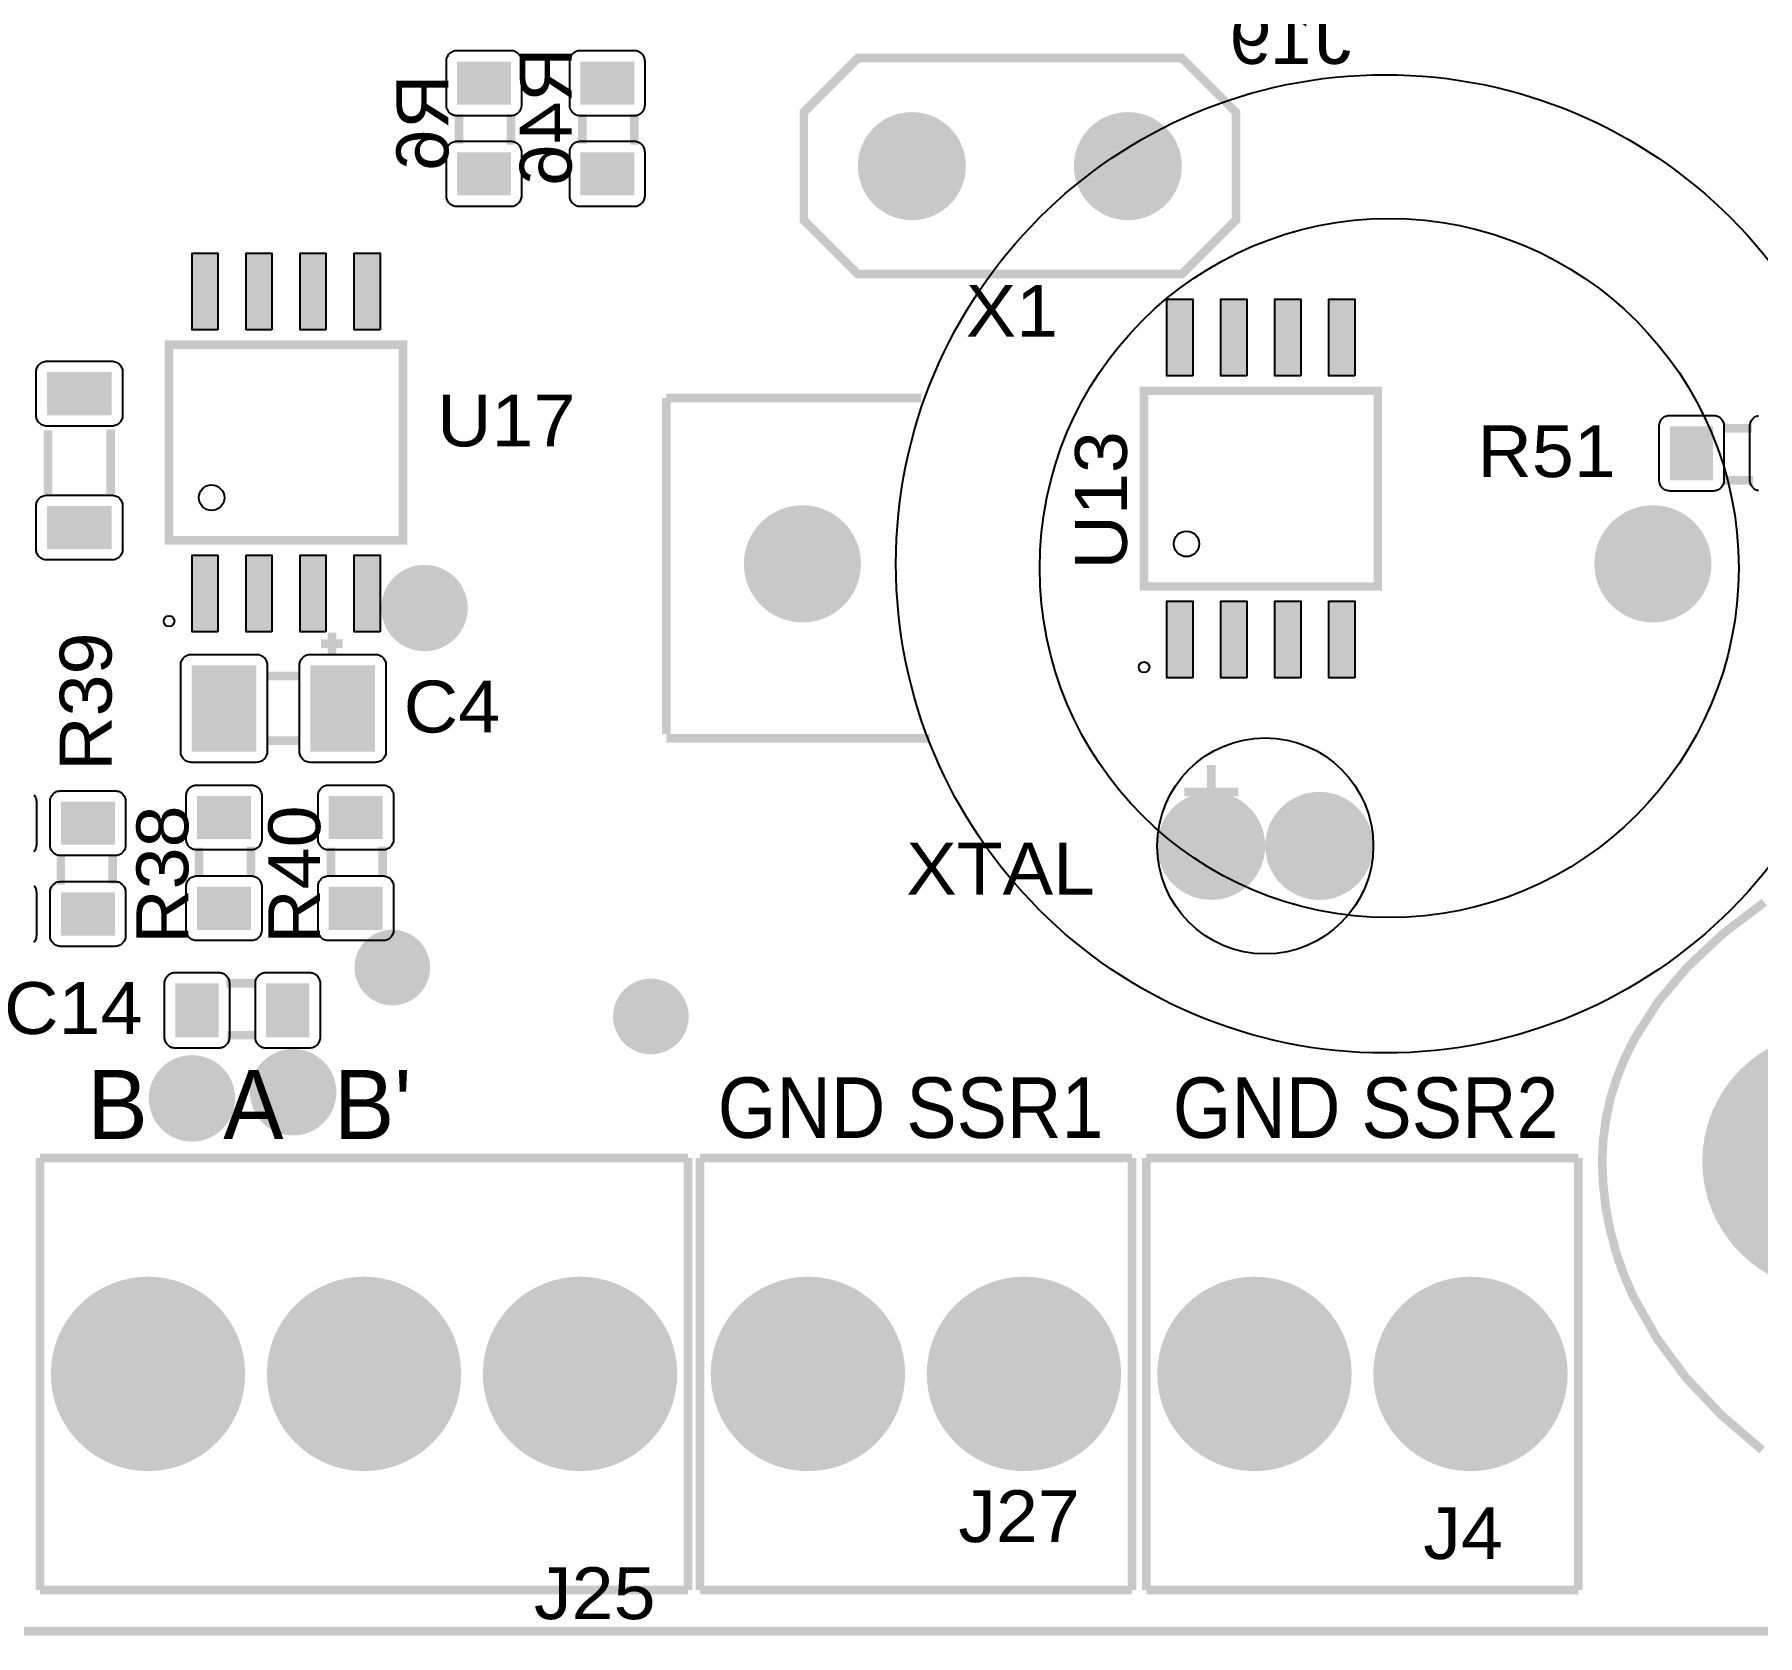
# Model space of a CAD drawing. Header units: inches. Extents: x 18.7 to 39.4, y 4.3 to 20.5.
# Drawn here: x 28.602 to 30.708, y 8.592 to 10.548 of the extents above; entities that cross this region are included whole.
import ezdxf

# ---------------------------------------------------------------- set-up
doc = ezdxf.new("R2010")
doc.units = ezdxf.units.IN
doc.header["$MEASUREMENT"] = 0
doc.styles.get("Standard").update_dxf_attribs({"font": 'arial.ttf'})

# ---------------------------------------------------------------- blocks, each defined once
blk = doc.blocks.new('RPAD')
blk.add_trace([(-0.5, -0.5), (-0.5, 0.5), (0.5, -0.5), (0.5, 0.5)])
blk = doc.blocks.new('EPAD')
at = {"const_width": 0.5}
blk.add_lwpolyline([(-0.25, 0, 1), (0.25, 0, 1)], format="xyb", close=True, dxfattribs=at)
blk = doc.blocks.new('NextionControlV4')
for points, const_width in [([(41.8232, 12.2592), (48.3286, 12.2592), (48.3286, 16.8025), (41.8232, 16.8025), (41.8232, 12.2592)], 0.008), ([(41.8232, 12.2592), (48.3286, 12.2592), (48.3286, 16.8025), (41.8232, 16.8025), (41.8232, 12.2592)], 0.008), ([(41.8232, 12.2592), (48.3286, 12.2592), (48.3286, 16.8025), (41.8232, 16.8025), (41.8232, 12.2592)], 0.008), ([(44.0048, 13.5155), (43.7048, 13.5155), (43.6548, 13.5655), (43.6548, 13.6655), (43.7048, 13.7155), (44.0048, 13.7155), (44.0548, 13.6655), (44.0548, 13.5655), (44.0048, 13.5155)], 0.008), ([(44.0048, 13.5155), (43.7048, 13.5155), (43.6548, 13.5655), (43.6548, 13.6655), (43.7048, 13.7155), (44.0048, 13.7155), (44.0548, 13.6655), (44.0548, 13.5655), (44.0048, 13.5155)], 0.008), ([(44.0048, 13.5155), (43.7048, 13.5155), (43.6548, 13.5655), (43.6548, 13.6655), (43.7048, 13.7155), (44.0048, 13.7155), (44.0548, 13.6655), (44.0548, 13.5655), (44.0048, 13.5155)], 0.008), ([(43.3356, 13.6633), (43.3356, 13.6363)], 0.008), ([(43.3356, 13.6633), (43.3356, 13.6363)], 0.008), ([(43.3356, 13.6633), (43.3356, 13.6363)], 0.008), ([(43.3836, 13.6633), (43.3836, 13.6353)], 0.008), ([(43.3836, 13.6633), (43.3836, 13.6353)], 0.008), ([(43.3836, 13.6633), (43.3836, 13.6353)], 0.008), ([(43.4498, 13.6633), (43.4498, 13.6363)], 0.008), ([(43.4498, 13.6633), (43.4498, 13.6363)], 0.008), ([(43.4498, 13.6633), (43.4498, 13.6363)], 0.008), ([(43.4978, 13.6633), (43.4978, 13.6353)], 0.008), ([(43.4978, 13.6633), (43.4978, 13.6353)], 0.008), ([(43.4978, 13.6633), (43.4978, 13.6353)], 0.008), ([(43.2837, 13.2691), (43.2837, 13.4502), (43.0671, 13.4502), (43.0671, 13.2691), (43.2837, 13.2691)], 0.00787), ([(43.2837, 13.2691), (43.2837, 13.4502), (43.0671, 13.4502), (43.0671, 13.2691), (43.2837, 13.2691)], 0.00787), ([(43.2837, 13.2691), (43.2837, 13.4502), (43.0671, 13.4502), (43.0671, 13.2691), (43.2837, 13.2691)], 0.00787), ([(43.7637, 13.4009), (43.5275, 13.4009)], 0.008), ([(43.5275, 13.0898), (43.5275, 13.4009)], 0.008), ([(43.7637, 13.4009), (43.5275, 13.4009)], 0.008), ([(43.5275, 13.0898), (43.5275, 13.4009)], 0.008), ([(43.7637, 13.4009), (43.5275, 13.4009)], 0.008), ([(43.5275, 13.0898), (43.5275, 13.4009)], 0.008), ([(44.1863, 13.2264), (44.1863, 13.4075), (43.9698, 13.4075), (43.9698, 13.2264), (44.1863, 13.2264)], 0.00787), ([(44.1863, 13.2264), (44.1863, 13.4075), (43.9698, 13.4075), (43.9698, 13.2264), (44.1863, 13.2264)], 0.00787), ([(44.1863, 13.2264), (44.1863, 13.4075), (43.9698, 13.4075), (43.9698, 13.2264), (44.1863, 13.2264)], 0.00787), ([(42.9551, 13.3709), (42.9551, 13.3119)], 0.008), ([(42.9551, 13.3709), (42.9551, 13.3119)], 0.008), ([(42.9551, 13.3709), (42.9551, 13.3119)], 0.008), ([(43.0131, 13.3719), (43.0131, 13.3119)], 0.008), ([(43.0131, 13.3719), (43.0131, 13.3119)], 0.008), ([(43.0131, 13.3719), (43.0131, 13.3119)], 0.008), ([(44.5057, 13.3727), (44.5327, 13.3727)], 0.008), ([(44.5057, 13.3727), (44.5327, 13.3727)], 0.008), ([(44.5057, 13.3727), (44.5327, 13.3727)], 0.008), ([(44.5057, 13.3247), (44.5337, 13.3247)], 0.008), ([(44.5057, 13.3247), (44.5337, 13.3247)], 0.008), ([(44.5057, 13.3247), (44.5337, 13.3247)], 0.008), ([(43.2079, 13.1735), (43.2279, 13.1735)], 0.008), ([(43.2079, 13.1735), (43.2279, 13.1735)], 0.008), ([(43.2079, 13.1735), (43.2279, 13.1735)], 0.008), ([(43.2179, 13.1835), (43.2179, 13.1635)], 0.008), ([(43.2179, 13.1835), (43.2179, 13.1635)], 0.008), ([(43.2179, 13.1835), (43.2179, 13.1635)], 0.008), ([(43.1579, 13.1435), (43.1879, 13.1435)], 0.008), ([(43.1579, 13.1435), (43.1879, 13.1435)], 0.008), ([(43.1579, 13.1435), (43.1879, 13.1435)], 0.008), ([(43.1579, 13.0835), (43.1879, 13.0835)], 0.008), ([(43.1579, 13.0835), (43.1879, 13.0835)], 0.008), ([(43.1579, 13.0835), (43.1879, 13.0835)], 0.008), ([(43.5275, 13.0859), (43.7716, 13.0859)], 0.008), ([(43.5275, 13.0859), (43.7716, 13.0859)], 0.008), ([(43.5275, 13.0859), (43.7716, 13.0859)], 0.008), ([(44.5441, 12.9341), (44.5061, 12.9052), (44.4731, 12.8743), (44.4454, 12.8415), (44.4234, 12.8069), (44.4146, 12.789), (44.4073, 12.7707), (44.4015, 12.7521), (44.3974, 12.7331), (44.3949, 12.7138), (44.394, 12.6942), (44.3949, 12.6724), (44.3974, 12.6509), (44.4015, 12.6297), (44.4071, 12.6089), (44.4143, 12.5885), (44.423, 12.5686), (44.4448, 12.53), (44.472, 12.4934), (44.5046, 12.459), (44.542, 12.427)], 0.008), ([(44.5441, 12.9341), (44.5061, 12.9052), (44.4731, 12.8743), (44.4454, 12.8415), (44.4234, 12.8069), (44.4146, 12.789), (44.4073, 12.7707), (44.4015, 12.7521), (44.3974, 12.7331), (44.3949, 12.7138), (44.394, 12.6942), (44.3949, 12.6724), (44.3974, 12.6509), (44.4015, 12.6297), (44.4071, 12.6089), (44.4143, 12.5885), (44.423, 12.5686), (44.4448, 12.53), (44.472, 12.4934), (44.5046, 12.459), (44.542, 12.427)], 0.008), ([(44.5441, 12.9341), (44.5061, 12.9052), (44.4731, 12.8743), (44.4454, 12.8415), (44.4234, 12.8069), (44.4146, 12.789), (44.4073, 12.7707), (44.4015, 12.7521), (44.3974, 12.7331), (44.3949, 12.7138), (44.394, 12.6942), (44.3949, 12.6724), (44.3974, 12.6509), (44.4015, 12.6297), (44.4071, 12.6089), (44.4143, 12.5885), (44.423, 12.5686), (44.4448, 12.53), (44.472, 12.4934), (44.5046, 12.459), (44.542, 12.427)], 0.008), ([(44.032, 13.0612), (44.032, 13.0112)], 0.008), ([(44.032, 13.0612), (44.032, 13.0112)], 0.008), ([(44.032, 13.0612), (44.032, 13.0112)], 0.008), ([(44.007, 13.0362), (44.057, 13.0362)], 0.008), ([(44.007, 13.0362), (44.057, 13.0362)], 0.008), ([(44.007, 13.0362), (44.057, 13.0362)], 0.008), ([(43.0949, 12.9575), (43.0949, 12.9845)], 0.008), ([(43.0949, 12.9575), (43.0949, 12.9845)], 0.008), ([(43.0949, 12.9575), (43.0949, 12.9845)], 0.008), ([(43.1429, 12.9575), (43.1429, 12.9855)], 0.008), ([(43.1429, 12.9575), (43.1429, 12.9855)], 0.008), ([(43.1429, 12.9575), (43.1429, 12.9855)], 0.008), ([(43.217, 12.9575), (43.217, 12.9845)], 0.008), ([(43.217, 12.9575), (43.217, 12.9845)], 0.008), ([(43.217, 12.9575), (43.217, 12.9845)], 0.008), ([(43.265, 12.9575), (43.265, 12.9855)], 0.008), ([(43.265, 12.9575), (43.265, 12.9855)], 0.008), ([(43.265, 12.9575), (43.265, 12.9855)], 0.008), ([(42.9669, 12.9782), (42.9669, 12.9502)], 0.008), ([(42.9669, 12.9782), (42.9669, 12.9502)], 0.008), ([(42.9669, 12.9782), (42.9669, 12.9502)], 0.008), ([(43.0149, 12.9782), (43.0149, 12.9512)], 0.008), ([(43.0149, 12.9782), (43.0149, 12.9512)], 0.008), ([(43.0149, 12.9782), (43.0149, 12.9512)], 0.008), ([(43.148, 12.859), (43.12, 12.859)], 0.008), ([(43.148, 12.859), (43.12, 12.859)], 0.008), ([(43.148, 12.859), (43.12, 12.859)], 0.008), ([(43.148, 12.811), (43.121, 12.811)], 0.008), ([(43.148, 12.811), (43.121, 12.811)], 0.008), ([(43.148, 12.811), (43.121, 12.811)], 0.008), ([(42.9476, 12.6974), (42.9476, 12.2974)], 0.008), ([(43.5476, 12.6974), (42.9476, 12.6974)], 0.008), ([(42.9476, 12.6974), (42.9476, 12.2974)], 0.008), ([(43.5476, 12.6974), (42.9476, 12.6974)], 0.008), ([(42.9476, 12.6974), (42.9476, 12.2974)], 0.008), ([(43.5476, 12.6974), (42.9476, 12.6974)], 0.008), ([(43.5476, 12.6974), (43.5476, 12.2974)], 0.008), ([(43.5476, 12.6974), (43.5476, 12.2974)], 0.008), ([(43.5476, 12.6974), (43.5476, 12.2974)], 0.008), ([(43.5586, 12.2974), (43.5586, 12.6974)], 0.008), ([(43.9586, 12.6974), (43.5586, 12.6974)], 0.008), ([(43.5586, 12.2974), (43.5586, 12.6974)], 0.008), ([(43.9586, 12.6974), (43.5586, 12.6974)], 0.008), ([(43.5586, 12.2974), (43.5586, 12.6974)], 0.008), ([(43.9586, 12.6974), (43.5586, 12.6974)], 0.008), ([(43.9586, 12.2974), (43.9586, 12.6974)], 0.008), ([(43.9586, 12.2974), (43.9586, 12.6974)], 0.008), ([(43.9586, 12.2974), (43.9586, 12.6974)], 0.008), ([(43.972, 12.2974), (43.972, 12.6974)], 0.008), ([(44.372, 12.6974), (43.972, 12.6974)], 0.008), ([(43.972, 12.2974), (43.972, 12.6974)], 0.008), ([(44.372, 12.6974), (43.972, 12.6974)], 0.008), ([(43.972, 12.2974), (43.972, 12.6974)], 0.008), ([(44.372, 12.6974), (43.972, 12.6974)], 0.008), ([(44.372, 12.2974), (44.372, 12.6974)], 0.008), ([(44.372, 12.2974), (44.372, 12.6974)], 0.008), ([(44.372, 12.2974), (44.372, 12.6974)], 0.008), ([(42.9476, 12.2974), (43.5476, 12.2974)], 0.008), ([(42.9476, 12.2974), (43.5476, 12.2974)], 0.008), ([(42.9476, 12.2974), (43.5476, 12.2974)], 0.008), ([(43.9586, 12.2974), (43.5586, 12.2974)], 0.008), ([(43.9586, 12.2974), (43.5586, 12.2974)], 0.008), ([(43.9586, 12.2974), (43.5586, 12.2974)], 0.008), ([(44.372, 12.2974), (43.972, 12.2974)], 0.008), ([(44.372, 12.2974), (43.972, 12.2974)], 0.008), ([(44.372, 12.2974), (43.972, 12.2974)], 0.008)]:
    blk.add_lwpolyline(points, dxfattribs=dict(const_width=const_width))
for points in [[(43.3236, 13.7123), (43.3236, 13.6723), (43.3237, 13.6712), (43.3238, 13.6702), (43.324, 13.6693), (43.3244, 13.6683), (43.3248, 13.6675), (43.3253, 13.6666), (43.3259, 13.6659), (43.3265, 13.6652), (43.3272, 13.6645), (43.328, 13.664), (43.3288, 13.6635), (43.3297, 13.663), (43.3306, 13.6627), (43.3316, 13.6625), (43.3326, 13.6623), (43.3336, 13.6623), (43.3836, 13.6623), (43.3846, 13.6623), (43.3856, 13.6625), (43.3866, 13.6627), (43.3875, 13.663), (43.3884, 13.6635), (43.3892, 13.664), (43.39, 13.6645), (43.3907, 13.6652), (43.3914, 13.6659), (43.3919, 13.6666), (43.3924, 13.6675), (43.3928, 13.6683), (43.3932, 13.6693), (43.3934, 13.6702), (43.3936, 13.6712), (43.3936, 13.6723), (43.3936, 13.7123), (43.3936, 13.7133), (43.3934, 13.7143), (43.3932, 13.7153), (43.3928, 13.7162), (43.3924, 13.7171), (43.3919, 13.7179), (43.3914, 13.7187), (43.3907, 13.7194), (43.39, 13.72), (43.3892, 13.7206), (43.3884, 13.7211), (43.3875, 13.7215), (43.3866, 13.7218), (43.3856, 13.7221), (43.3846, 13.7222), (43.3836, 13.7223), (43.3336, 13.7223), (43.3326, 13.7222), (43.3316, 13.7221), (43.3306, 13.7218), (43.3297, 13.7215), (43.3288, 13.7211), (43.328, 13.7206), (43.3272, 13.72), (43.3265, 13.7194), (43.3259, 13.7187), (43.3253, 13.7179), (43.3248, 13.7171), (43.3244, 13.7162), (43.324, 13.7153), (43.3238, 13.7143), (43.3237, 13.7133), (43.3236, 13.7123)], [(43.4378, 13.7123), (43.4378, 13.6723), (43.4378, 13.6712), (43.438, 13.6702), (43.4382, 13.6693), (43.4385, 13.6683), (43.439, 13.6675), (43.4395, 13.6666), (43.44, 13.6659), (43.4407, 13.6652), (43.4414, 13.6645), (43.4421, 13.664), (43.443, 13.6635), (43.4438, 13.663), (43.4448, 13.6627), (43.4457, 13.6625), (43.4467, 13.6623), (43.4478, 13.6623), (43.4978, 13.6623), (43.4988, 13.6623), (43.4998, 13.6625), (43.5008, 13.6627), (43.5017, 13.663), (43.5026, 13.6635), (43.5034, 13.664), (43.5042, 13.6645), (43.5049, 13.6652), (43.5055, 13.6659), (43.5061, 13.6666), (43.5066, 13.6675), (43.507, 13.6683), (43.5073, 13.6693), (43.5076, 13.6702), (43.5077, 13.6712), (43.5078, 13.6723), (43.5078, 13.7123), (43.5077, 13.7133), (43.5076, 13.7143), (43.5073, 13.7153), (43.507, 13.7162), (43.5066, 13.7171), (43.5061, 13.7179), (43.5055, 13.7187), (43.5049, 13.7194), (43.5042, 13.72), (43.5034, 13.7206), (43.5026, 13.7211), (43.5017, 13.7215), (43.5008, 13.7218), (43.4998, 13.7221), (43.4988, 13.7222), (43.4978, 13.7223), (43.4478, 13.7223), (43.4467, 13.7222), (43.4457, 13.7221), (43.4448, 13.7218), (43.4438, 13.7215), (43.443, 13.7211), (43.4421, 13.7206), (43.4414, 13.72), (43.4407, 13.7194), (43.44, 13.7187), (43.4395, 13.7179), (43.439, 13.7171), (43.4385, 13.7162), (43.4382, 13.7153), (43.438, 13.7143), (43.4378, 13.7133), (43.4378, 13.7123)], [(43.3236, 13.6283), (43.3236, 13.5883), (43.3237, 13.5872), (43.3238, 13.5862), (43.324, 13.5853), (43.3244, 13.5843), (43.3248, 13.5835), (43.3253, 13.5826), (43.3259, 13.5819), (43.3265, 13.5812), (43.3272, 13.5805), (43.328, 13.58), (43.3288, 13.5795), (43.3297, 13.579), (43.3306, 13.5787), (43.3316, 13.5785), (43.3326, 13.5783), (43.3336, 13.5783), (43.3836, 13.5783), (43.3846, 13.5783), (43.3856, 13.5785), (43.3866, 13.5787), (43.3875, 13.579), (43.3884, 13.5795), (43.3892, 13.58), (43.39, 13.5805), (43.3907, 13.5812), (43.3914, 13.5819), (43.3919, 13.5826), (43.3924, 13.5835), (43.3928, 13.5843), (43.3932, 13.5853), (43.3934, 13.5862), (43.3936, 13.5872), (43.3936, 13.5883), (43.3936, 13.6283), (43.3936, 13.6293), (43.3934, 13.6303), (43.3932, 13.6313), (43.3928, 13.6322), (43.3924, 13.6331), (43.3919, 13.6339), (43.3914, 13.6347), (43.3907, 13.6354), (43.39, 13.636), (43.3892, 13.6366), (43.3884, 13.6371), (43.3875, 13.6375), (43.3866, 13.6378), (43.3856, 13.6381), (43.3846, 13.6382), (43.3836, 13.6383), (43.3336, 13.6383), (43.3326, 13.6382), (43.3316, 13.6381), (43.3306, 13.6378), (43.3297, 13.6375), (43.3288, 13.6371), (43.328, 13.6366), (43.3272, 13.636), (43.3265, 13.6354), (43.3259, 13.6347), (43.3253, 13.6339), (43.3248, 13.6331), (43.3244, 13.6322), (43.324, 13.6313), (43.3238, 13.6303), (43.3237, 13.6293), (43.3236, 13.6283)], [(43.4378, 13.6283), (43.4378, 13.5883), (43.4378, 13.5872), (43.438, 13.5862), (43.4382, 13.5853), (43.4385, 13.5843), (43.439, 13.5835), (43.4395, 13.5826), (43.44, 13.5819), (43.4407, 13.5812), (43.4414, 13.5805), (43.4421, 13.58), (43.443, 13.5795), (43.4438, 13.579), (43.4448, 13.5787), (43.4457, 13.5785), (43.4467, 13.5783), (43.4478, 13.5783), (43.4978, 13.5783), (43.4988, 13.5783), (43.4998, 13.5785), (43.5008, 13.5787), (43.5017, 13.579), (43.5026, 13.5795), (43.5034, 13.58), (43.5042, 13.5805), (43.5049, 13.5812), (43.5055, 13.5819), (43.5061, 13.5826), (43.5066, 13.5835), (43.507, 13.5843), (43.5073, 13.5853), (43.5076, 13.5862), (43.5077, 13.5872), (43.5078, 13.5883), (43.5078, 13.6283), (43.5077, 13.6293), (43.5076, 13.6303), (43.5073, 13.6313), (43.507, 13.6322), (43.5066, 13.6331), (43.5061, 13.6339), (43.5055, 13.6347), (43.5049, 13.6354), (43.5042, 13.636), (43.5034, 13.6366), (43.5026, 13.6371), (43.5017, 13.6375), (43.5008, 13.6378), (43.4998, 13.6381), (43.4988, 13.6382), (43.4978, 13.6383), (43.4478, 13.6383), (43.4467, 13.6382), (43.4457, 13.6381), (43.4448, 13.6378), (43.4438, 13.6375), (43.443, 13.6371), (43.4421, 13.6366), (43.4414, 13.636), (43.4407, 13.6354), (43.44, 13.6347), (43.4395, 13.6339), (43.439, 13.6331), (43.4385, 13.6322), (43.4382, 13.6313), (43.438, 13.6303), (43.4378, 13.6293), (43.4378, 13.6283)], [(43.1124, 13.4639), (43.0884, 13.4639), (43.0884, 13.5349), (43.1124, 13.5349), (43.1124, 13.4639)], [(43.1624, 13.4639), (43.1384, 13.4639), (43.1384, 13.5349), (43.1624, 13.5349), (43.1624, 13.4639)], [(43.2124, 13.4639), (43.1884, 13.4639), (43.1884, 13.5349), (43.2124, 13.5349), (43.2124, 13.4639)], [(43.2624, 13.4639), (43.2384, 13.4639), (43.2384, 13.5349), (43.2624, 13.5349), (43.2624, 13.4639)], [(44.015, 13.4212), (43.991, 13.4212), (43.991, 13.4922), (44.015, 13.4922), (44.015, 13.4212)], [(44.065, 13.4212), (44.041, 13.4212), (44.041, 13.4922), (44.065, 13.4922), (44.065, 13.4212)], [(44.115, 13.4212), (44.091, 13.4212), (44.091, 13.4922), (44.115, 13.4922), (44.115, 13.4212)], [(44.165, 13.4212), (44.141, 13.4212), (44.141, 13.4922), (44.165, 13.4922), (44.165, 13.4212)], [(43.0241, 13.4249), (43.0241, 13.3849), (43.024, 13.3838), (43.0239, 13.3828), (43.0236, 13.3819), (43.0233, 13.3809), (43.0229, 13.3801), (43.0224, 13.3792), (43.0218, 13.3785), (43.0212, 13.3778), (43.0205, 13.3771), (43.0197, 13.3765), (43.0189, 13.3761), (43.018, 13.3756), (43.0171, 13.3753), (43.0161, 13.3751), (43.0151, 13.3749), (43.0141, 13.3749), (42.9541, 13.3749), (42.953, 13.3749), (42.952, 13.3751), (42.951, 13.3753), (42.9501, 13.3756), (42.9492, 13.3761), (42.9484, 13.3765), (42.9477, 13.3771), (42.947, 13.3778), (42.9463, 13.3785), (42.9457, 13.3792), (42.9452, 13.3801), (42.9448, 13.3809), (42.9445, 13.3819), (42.9443, 13.3828), (42.9441, 13.3838), (42.9441, 13.3849), (42.9441, 13.4249), (42.9441, 13.4259), (42.9443, 13.4269), (42.9445, 13.4279), (42.9448, 13.4288), (42.9452, 13.4297), (42.9457, 13.4305), (42.9463, 13.4313), (42.947, 13.432), (42.9477, 13.4326), (42.9484, 13.4332), (42.9492, 13.4337), (42.9501, 13.4341), (42.951, 13.4344), (42.952, 13.4347), (42.953, 13.4348), (42.9541, 13.4349), (43.0141, 13.4349), (43.0151, 13.4348), (43.0161, 13.4347), (43.0171, 13.4344), (43.018, 13.4341), (43.0189, 13.4337), (43.0197, 13.4332), (43.0205, 13.4326), (43.0212, 13.432), (43.0218, 13.4313), (43.0224, 13.4305), (43.0229, 13.4297), (43.0233, 13.4288), (43.0236, 13.4279), (43.0239, 13.4269), (43.024, 13.4259), (43.0241, 13.4249)], [(44.4567, 13.3847), (44.4967, 13.3847), (44.4978, 13.3847), (44.4988, 13.3846), (44.4997, 13.3843), (44.5006, 13.384), (44.5015, 13.3836), (44.5023, 13.3831), (44.5031, 13.3825), (44.5038, 13.3819), (44.5045, 13.3812), (44.505, 13.3804), (44.5055, 13.3796), (44.5059, 13.3787), (44.5063, 13.3778), (44.5065, 13.3768), (44.5067, 13.3758), (44.5067, 13.3747), (44.5067, 13.3247), (44.5067, 13.3237), (44.5065, 13.3227), (44.5063, 13.3217), (44.5059, 13.3208), (44.5055, 13.3199), (44.505, 13.3191), (44.5045, 13.3183), (44.5038, 13.3176), (44.5031, 13.317), (44.5023, 13.3164), (44.5015, 13.3159), (44.5006, 13.3155), (44.4997, 13.3152), (44.4988, 13.3149), (44.4978, 13.3148), (44.4967, 13.3147), (44.4567, 13.3147), (44.4557, 13.3148), (44.4547, 13.3149), (44.4537, 13.3152), (44.4528, 13.3155), (44.4519, 13.3159), (44.4511, 13.3164), (44.4503, 13.317), (44.4496, 13.3176), (44.449, 13.3183), (44.4484, 13.3191), (44.4479, 13.3199), (44.4475, 13.3208), (44.4472, 13.3217), (44.4469, 13.3227), (44.4468, 13.3237), (44.4467, 13.3247), (44.4467, 13.3747), (44.4468, 13.3758), (44.4469, 13.3768), (44.4472, 13.3778), (44.4475, 13.3787), (44.4479, 13.3796), (44.4484, 13.3804), (44.449, 13.3812), (44.4496, 13.3819), (44.4503, 13.3825), (44.4511, 13.3831), (44.4519, 13.3836), (44.4528, 13.384), (44.4537, 13.3843), (44.4547, 13.3846), (44.4557, 13.3847), (44.4567, 13.3847)], [(43.0241, 13.3009), (43.0241, 13.2609), (43.024, 13.2598), (43.0239, 13.2588), (43.0236, 13.2579), (43.0233, 13.2569), (43.0229, 13.2561), (43.0224, 13.2552), (43.0218, 13.2545), (43.0212, 13.2538), (43.0205, 13.2531), (43.0197, 13.2525), (43.0189, 13.2521), (43.018, 13.2516), (43.0171, 13.2513), (43.0161, 13.2511), (43.0151, 13.2509), (43.0141, 13.2509), (42.9541, 13.2509), (42.953, 13.2509), (42.952, 13.2511), (42.951, 13.2513), (42.9501, 13.2516), (42.9492, 13.2521), (42.9484, 13.2525), (42.9477, 13.2531), (42.947, 13.2538), (42.9463, 13.2545), (42.9457, 13.2552), (42.9452, 13.2561), (42.9448, 13.2569), (42.9445, 13.2579), (42.9443, 13.2588), (42.9441, 13.2598), (42.9441, 13.2609), (42.9441, 13.3009), (42.9441, 13.3019), (42.9443, 13.3029), (42.9445, 13.3039), (42.9448, 13.3048), (42.9452, 13.3057), (42.9457, 13.3065), (42.9463, 13.3073), (42.947, 13.308), (42.9477, 13.3086), (42.9484, 13.3092), (42.9492, 13.3097), (42.9501, 13.3101), (42.951, 13.3104), (42.952, 13.3107), (42.953, 13.3108), (42.9541, 13.3109), (43.0141, 13.3109), (43.0151, 13.3108), (43.0161, 13.3107), (43.0171, 13.3104), (43.018, 13.3101), (43.0189, 13.3097), (43.0197, 13.3092), (43.0205, 13.3086), (43.0212, 13.308), (43.0218, 13.3073), (43.0224, 13.3065), (43.0229, 13.3057), (43.0233, 13.3048), (43.0236, 13.3039), (43.0239, 13.3029), (43.024, 13.3019), (43.0241, 13.3009)], [(43.1124, 13.1844), (43.0884, 13.1844), (43.0884, 13.2554), (43.1124, 13.2554), (43.1124, 13.1844)], [(43.1624, 13.1844), (43.1384, 13.1844), (43.1384, 13.2554), (43.1624, 13.2554), (43.1624, 13.1844)], [(43.2124, 13.1844), (43.1884, 13.1844), (43.1884, 13.2554), (43.2124, 13.2554), (43.2124, 13.1844)], [(43.2624, 13.1844), (43.2384, 13.1844), (43.2384, 13.2554), (43.2624, 13.2554), (43.2624, 13.1844)], [(44.015, 13.1417), (43.991, 13.1417), (43.991, 13.2127), (44.015, 13.2127), (44.015, 13.1417)], [(44.065, 13.1417), (44.041, 13.1417), (44.041, 13.2127), (44.065, 13.2127), (44.065, 13.1417)], [(44.115, 13.1417), (44.091, 13.1417), (44.091, 13.2127), (44.115, 13.2127), (44.115, 13.1417)], [(44.165, 13.1417), (44.141, 13.1417), (44.141, 13.2127), (44.165, 13.2127), (44.165, 13.1417)], [(43.0879, 13.1635), (43.1479, 13.1635), (43.149, 13.1635), (43.15, 13.1633), (43.1509, 13.1631), (43.1519, 13.1628), (43.1527, 13.1623), (43.1536, 13.1618), (43.1543, 13.1613), (43.155, 13.1606), (43.1557, 13.1599), (43.1562, 13.1592), (43.1567, 13.1583), (43.1571, 13.1575), (43.1575, 13.1565), (43.1577, 13.1556), (43.1579, 13.1546), (43.1579, 13.1535), (43.1579, 13.0735), (43.1579, 13.0725), (43.1577, 13.0715), (43.1575, 13.0705), (43.1571, 13.0696), (43.1567, 13.0687), (43.1562, 13.0679), (43.1557, 13.0671), (43.155, 13.0664), (43.1543, 13.0658), (43.1536, 13.0652), (43.1527, 13.0647), (43.1519, 13.0643), (43.1509, 13.064), (43.15, 13.0637), (43.149, 13.0636), (43.1479, 13.0635), (43.0879, 13.0635), (43.0869, 13.0636), (43.0859, 13.0637), (43.0849, 13.064), (43.084, 13.0643), (43.0831, 13.0647), (43.0823, 13.0652), (43.0815, 13.0658), (43.0808, 13.0664), (43.0802, 13.0671), (43.0796, 13.0679), (43.0791, 13.0687), (43.0787, 13.0696), (43.0784, 13.0705), (43.0781, 13.0715), (43.078, 13.0725), (43.0779, 13.0735), (43.0779, 13.1535), (43.078, 13.1546), (43.0781, 13.1556), (43.0784, 13.1565), (43.0787, 13.1575), (43.0791, 13.1583), (43.0796, 13.1592), (43.0802, 13.1599), (43.0808, 13.1606), (43.0815, 13.1613), (43.0823, 13.1618), (43.0831, 13.1623), (43.084, 13.1628), (43.0849, 13.1631), (43.0859, 13.1633), (43.0869, 13.1635), (43.0879, 13.1635)], [(43.1979, 13.1635), (43.2579, 13.1635), (43.259, 13.1635), (43.26, 13.1633), (43.2609, 13.1631), (43.2619, 13.1628), (43.2627, 13.1623), (43.2636, 13.1618), (43.2643, 13.1613), (43.265, 13.1606), (43.2657, 13.1599), (43.2662, 13.1592), (43.2667, 13.1583), (43.2671, 13.1575), (43.2675, 13.1565), (43.2677, 13.1556), (43.2679, 13.1546), (43.2679, 13.1535), (43.2679, 13.0735), (43.2679, 13.0725), (43.2677, 13.0715), (43.2675, 13.0705), (43.2671, 13.0696), (43.2667, 13.0687), (43.2662, 13.0679), (43.2657, 13.0671), (43.265, 13.0664), (43.2643, 13.0658), (43.2636, 13.0652), (43.2627, 13.0647), (43.2619, 13.0643), (43.2609, 13.064), (43.26, 13.0637), (43.259, 13.0636), (43.2579, 13.0635), (43.1979, 13.0635), (43.1969, 13.0636), (43.1959, 13.0637), (43.1949, 13.064), (43.194, 13.0643), (43.1931, 13.0647), (43.1923, 13.0652), (43.1915, 13.0658), (43.1908, 13.0664), (43.1902, 13.0671), (43.1896, 13.0679), (43.1891, 13.0687), (43.1887, 13.0696), (43.1884, 13.0705), (43.1881, 13.0715), (43.188, 13.0725), (43.1879, 13.0735), (43.1879, 13.1535), (43.188, 13.1546), (43.1881, 13.1556), (43.1884, 13.1565), (43.1887, 13.1575), (43.1891, 13.1583), (43.1896, 13.1592), (43.1902, 13.1599), (43.1908, 13.1606), (43.1915, 13.1613), (43.1923, 13.1618), (43.1931, 13.1623), (43.194, 13.1628), (43.1949, 13.1631), (43.1959, 13.1633), (43.1969, 13.1635), (43.1979, 13.1635)], [(43.0269, 13.0272), (43.0269, 12.9872), (43.0269, 12.9862), (43.0267, 12.9852), (43.0265, 12.9842), (43.0262, 12.9833), (43.0257, 12.9824), (43.0253, 12.9816), (43.0247, 12.9808), (43.024, 12.9801), (43.0233, 12.9795), (43.0226, 12.9789), (43.0217, 12.9784), (43.0209, 12.978), (43.0199, 12.9777), (43.019, 12.9774), (43.018, 12.9773), (43.0169, 12.9772), (42.9669, 12.9772), (42.9659, 12.9773), (42.9649, 12.9774), (42.9639, 12.9777), (42.963, 12.978), (42.9621, 12.9784), (42.9613, 12.9789), (42.9605, 12.9795), (42.9598, 12.9801), (42.9592, 12.9808), (42.9586, 12.9816), (42.9581, 12.9824), (42.9577, 12.9833), (42.9574, 12.9842), (42.9571, 12.9852), (42.957, 12.9862), (42.9569, 12.9872), (42.9569, 13.0272), (42.957, 13.0283), (42.9571, 13.0293), (42.9574, 13.0302), (42.9577, 13.0312), (42.9581, 13.032), (42.9586, 13.0329), (42.9592, 13.0336), (42.9598, 13.0343), (42.9605, 13.035), (42.9613, 13.0355), (42.9621, 13.036), (42.963, 13.0365), (42.9639, 13.0368), (42.9649, 13.037), (42.9659, 13.0372), (42.9669, 13.0372), (43.0169, 13.0372), (43.018, 13.0372), (43.019, 13.037), (43.0199, 13.0368), (43.0209, 13.0365), (43.0217, 13.036), (43.0226, 13.0355), (43.0233, 13.035), (43.024, 13.0343), (43.0247, 13.0336), (43.0253, 13.0329), (43.0257, 13.032), (43.0262, 13.0312), (43.0265, 13.0302), (43.0267, 13.0293), (43.0269, 13.0283), (43.0269, 13.0272)], [(43.0829, 12.9925), (43.0829, 13.0325), (43.083, 13.0335), (43.0831, 13.0345), (43.0834, 13.0355), (43.0837, 13.0364), (43.0841, 13.0373), (43.0846, 13.0381), (43.0852, 13.0389), (43.0858, 13.0396), (43.0865, 13.0402), (43.0873, 13.0408), (43.0881, 13.0413), (43.089, 13.0417), (43.0899, 13.042), (43.0909, 13.0423), (43.0919, 13.0424), (43.0929, 13.0425), (43.1429, 13.0425), (43.144, 13.0424), (43.145, 13.0423), (43.1459, 13.042), (43.1469, 13.0417), (43.1477, 13.0413), (43.1486, 13.0408), (43.1493, 13.0402), (43.15, 13.0396), (43.1507, 13.0389), (43.1512, 13.0381), (43.1517, 13.0373), (43.1521, 13.0364), (43.1525, 13.0355), (43.1527, 13.0345), (43.1529, 13.0335), (43.1529, 13.0325), (43.1529, 12.9925), (43.1529, 12.9915), (43.1527, 12.9904), (43.1525, 12.9895), (43.1521, 12.9886), (43.1517, 12.9877), (43.1512, 12.9869), (43.1507, 12.9861), (43.15, 12.9854), (43.1493, 12.9847), (43.1486, 12.9842), (43.1477, 12.9837), (43.1469, 12.9833), (43.1459, 12.9829), (43.145, 12.9827), (43.144, 12.9825), (43.1429, 12.9825), (43.0929, 12.9825), (43.0919, 12.9825), (43.0909, 12.9827), (43.0899, 12.9829), (43.089, 12.9833), (43.0881, 12.9837), (43.0873, 12.9842), (43.0865, 12.9847), (43.0858, 12.9854), (43.0852, 12.9861), (43.0846, 12.9869), (43.0841, 12.9877), (43.0837, 12.9886), (43.0834, 12.9895), (43.0831, 12.9904), (43.083, 12.9915), (43.0829, 12.9925)], [(43.205, 12.9925), (43.205, 13.0325), (43.205, 13.0335), (43.2052, 13.0345), (43.2054, 13.0355), (43.2057, 13.0364), (43.2062, 13.0373), (43.2066, 13.0381), (43.2072, 13.0389), (43.2079, 13.0396), (43.2086, 13.0402), (43.2093, 13.0408), (43.2102, 13.0413), (43.211, 13.0417), (43.212, 13.042), (43.2129, 13.0423), (43.2139, 13.0424), (43.215, 13.0425), (43.265, 13.0425), (43.266, 13.0424), (43.267, 13.0423), (43.268, 13.042), (43.2689, 13.0417), (43.2698, 13.0413), (43.2706, 13.0408), (43.2714, 13.0402), (43.2721, 13.0396), (43.2727, 13.0389), (43.2733, 13.0381), (43.2738, 13.0373), (43.2742, 13.0364), (43.2745, 13.0355), (43.2748, 13.0345), (43.2749, 13.0335), (43.275, 13.0325), (43.275, 12.9925), (43.2749, 12.9915), (43.2748, 12.9904), (43.2745, 12.9895), (43.2742, 12.9886), (43.2738, 12.9877), (43.2733, 12.9869), (43.2727, 12.9861), (43.2721, 12.9854), (43.2714, 12.9847), (43.2706, 12.9842), (43.2698, 12.9837), (43.2689, 12.9833), (43.268, 12.9829), (43.267, 12.9827), (43.266, 12.9825), (43.265, 12.9825), (43.215, 12.9825), (43.2139, 12.9825), (43.2129, 12.9827), (43.212, 12.9829), (43.211, 12.9833), (43.2102, 12.9837), (43.2093, 12.9842), (43.2086, 12.9847), (43.2079, 12.9854), (43.2072, 12.9861), (43.2066, 12.9869), (43.2062, 12.9877), (43.2057, 12.9886), (43.2054, 12.9895), (43.2052, 12.9904), (43.205, 12.9915), (43.205, 12.9925)], [(43.0829, 12.9085), (43.0829, 12.9485), (43.083, 12.9495), (43.0831, 12.9505), (43.0834, 12.9515), (43.0837, 12.9524), (43.0841, 12.9533), (43.0846, 12.9541), (43.0852, 12.9549), (43.0858, 12.9556), (43.0865, 12.9562), (43.0873, 12.9568), (43.0881, 12.9573), (43.089, 12.9577), (43.0899, 12.958), (43.0909, 12.9583), (43.0919, 12.9584), (43.0929, 12.9585), (43.1429, 12.9585), (43.144, 12.9584), (43.145, 12.9583), (43.1459, 12.958), (43.1469, 12.9577), (43.1477, 12.9573), (43.1486, 12.9568), (43.1493, 12.9562), (43.15, 12.9556), (43.1507, 12.9549), (43.1512, 12.9541), (43.1517, 12.9533), (43.1521, 12.9524), (43.1525, 12.9515), (43.1527, 12.9505), (43.1529, 12.9495), (43.1529, 12.9485), (43.1529, 12.9085), (43.1529, 12.9075), (43.1527, 12.9064), (43.1525, 12.9055), (43.1521, 12.9046), (43.1517, 12.9037), (43.1512, 12.9029), (43.1507, 12.9021), (43.15, 12.9014), (43.1493, 12.9007), (43.1486, 12.9002), (43.1477, 12.8997), (43.1469, 12.8993), (43.1459, 12.8989), (43.145, 12.8987), (43.144, 12.8985), (43.1429, 12.8985), (43.0929, 12.8985), (43.0919, 12.8985), (43.0909, 12.8987), (43.0899, 12.8989), (43.089, 12.8993), (43.0881, 12.8997), (43.0873, 12.9002), (43.0865, 12.9007), (43.0858, 12.9014), (43.0852, 12.9021), (43.0846, 12.9029), (43.0841, 12.9037), (43.0837, 12.9046), (43.0834, 12.9055), (43.0831, 12.9064), (43.083, 12.9075), (43.0829, 12.9085)], [(43.205, 12.9085), (43.205, 12.9485), (43.205, 12.9495), (43.2052, 12.9505), (43.2054, 12.9515), (43.2057, 12.9524), (43.2062, 12.9533), (43.2066, 12.9541), (43.2072, 12.9549), (43.2079, 12.9556), (43.2086, 12.9562), (43.2093, 12.9568), (43.2102, 12.9573), (43.211, 12.9577), (43.212, 12.958), (43.2129, 12.9583), (43.2139, 12.9584), (43.215, 12.9585), (43.265, 12.9585), (43.266, 12.9584), (43.267, 12.9583), (43.268, 12.958), (43.2689, 12.9577), (43.2698, 12.9573), (43.2706, 12.9568), (43.2714, 12.9562), (43.2721, 12.9556), (43.2727, 12.9549), (43.2733, 12.9541), (43.2738, 12.9533), (43.2742, 12.9524), (43.2745, 12.9515), (43.2748, 12.9505), (43.2749, 12.9495), (43.275, 12.9485), (43.275, 12.9085), (43.2749, 12.9075), (43.2748, 12.9064), (43.2745, 12.9055), (43.2742, 12.9046), (43.2738, 12.9037), (43.2733, 12.9029), (43.2727, 12.9021), (43.2721, 12.9014), (43.2714, 12.9007), (43.2706, 12.9002), (43.2698, 12.8997), (43.2689, 12.8993), (43.268, 12.8989), (43.267, 12.8987), (43.266, 12.8985), (43.265, 12.8985), (43.215, 12.8985), (43.2139, 12.8985), (43.2129, 12.8987), (43.212, 12.8989), (43.211, 12.8993), (43.2102, 12.8997), (43.2093, 12.9002), (43.2086, 12.9007), (43.2079, 12.9014), (43.2072, 12.9021), (43.2066, 12.9029), (43.2062, 12.9037), (43.2057, 12.9046), (43.2054, 12.9055), (43.2052, 12.9064), (43.205, 12.9075), (43.205, 12.9085)], [(43.0269, 12.9432), (43.0269, 12.9032), (43.0269, 12.9022), (43.0267, 12.9012), (43.0265, 12.9002), (43.0262, 12.8993), (43.0257, 12.8984), (43.0253, 12.8976), (43.0247, 12.8968), (43.024, 12.8961), (43.0233, 12.8955), (43.0226, 12.8949), (43.0217, 12.8944), (43.0209, 12.894), (43.0199, 12.8937), (43.019, 12.8934), (43.018, 12.8933), (43.0169, 12.8932), (42.9669, 12.8932), (42.9659, 12.8933), (42.9649, 12.8934), (42.9639, 12.8937), (42.963, 12.894), (42.9621, 12.8944), (42.9613, 12.8949), (42.9605, 12.8955), (42.9598, 12.8961), (42.9592, 12.8968), (42.9586, 12.8976), (42.9581, 12.8984), (42.9577, 12.8993), (42.9574, 12.9002), (42.9571, 12.9012), (42.957, 12.9022), (42.9569, 12.9032), (42.9569, 12.9432), (42.957, 12.9443), (42.9571, 12.9453), (42.9574, 12.9462), (42.9577, 12.9472), (42.9581, 12.948), (42.9586, 12.9489), (42.9592, 12.9496), (42.9598, 12.9503), (42.9605, 12.951), (42.9613, 12.9515), (42.9621, 12.952), (42.963, 12.9525), (42.9639, 12.9528), (42.9649, 12.953), (42.9659, 12.9532), (42.9669, 12.9532), (43.0169, 12.9532), (43.018, 12.9532), (43.019, 12.953), (43.0199, 12.9528), (43.0209, 12.9525), (43.0217, 12.952), (43.0226, 12.9515), (43.0233, 12.951), (43.024, 12.9503), (43.0247, 12.9496), (43.0253, 12.9489), (43.0257, 12.948), (43.0262, 12.9472), (43.0265, 12.9462), (43.0267, 12.9453), (43.0269, 12.9443), (43.0269, 12.9432)], [(43.113, 12.799), (43.073, 12.799), (43.0719, 12.7991), (43.0709, 12.7992), (43.07, 12.7994), (43.069, 12.7998), (43.0682, 12.8002), (43.0673, 12.8007), (43.0666, 12.8013), (43.0659, 12.8019), (43.0652, 12.8026), (43.0647, 12.8034), (43.0642, 12.8042), (43.0637, 12.8051), (43.0634, 12.806), (43.0632, 12.807), (43.063, 12.808), (43.063, 12.809), (43.063, 12.859), (43.063, 12.86), (43.0632, 12.861), (43.0634, 12.862), (43.0637, 12.8629), (43.0642, 12.8638), (43.0647, 12.8646), (43.0652, 12.8654), (43.0659, 12.8661), (43.0666, 12.8668), (43.0673, 12.8673), (43.0682, 12.8678), (43.069, 12.8682), (43.07, 12.8686), (43.0709, 12.8688), (43.0719, 12.869), (43.073, 12.869), (43.113, 12.869), (43.114, 12.869), (43.115, 12.8688), (43.116, 12.8686), (43.1169, 12.8682), (43.1178, 12.8678), (43.1186, 12.8673), (43.1194, 12.8668), (43.1201, 12.8661), (43.1207, 12.8654), (43.1213, 12.8646), (43.1218, 12.8638), (43.1222, 12.8629), (43.1225, 12.862), (43.1228, 12.861), (43.1229, 12.86), (43.123, 12.859), (43.123, 12.809), (43.1229, 12.808), (43.1228, 12.807), (43.1225, 12.806), (43.1222, 12.8051), (43.1218, 12.8042), (43.1213, 12.8034), (43.1207, 12.8026), (43.1201, 12.8019), (43.1194, 12.8013), (43.1186, 12.8007), (43.1178, 12.8002), (43.1169, 12.7998), (43.116, 12.7994), (43.115, 12.7992), (43.114, 12.7991), (43.113, 12.799)], [(43.197, 12.799), (43.157, 12.799), (43.1559, 12.7991), (43.1549, 12.7992), (43.154, 12.7994), (43.153, 12.7998), (43.1522, 12.8002), (43.1513, 12.8007), (43.1506, 12.8013), (43.1499, 12.8019), (43.1492, 12.8026), (43.1487, 12.8034), (43.1482, 12.8042), (43.1477, 12.8051), (43.1474, 12.806), (43.1472, 12.807), (43.147, 12.808), (43.147, 12.809), (43.147, 12.859), (43.147, 12.86), (43.1472, 12.861), (43.1474, 12.862), (43.1477, 12.8629), (43.1482, 12.8638), (43.1487, 12.8646), (43.1492, 12.8654), (43.1499, 12.8661), (43.1506, 12.8668), (43.1513, 12.8673), (43.1522, 12.8678), (43.153, 12.8682), (43.154, 12.8686), (43.1549, 12.8688), (43.1559, 12.869), (43.157, 12.869), (43.197, 12.869), (43.198, 12.869), (43.199, 12.8688), (43.2, 12.8686), (43.2009, 12.8682), (43.2018, 12.8678), (43.2026, 12.8673), (43.2034, 12.8668), (43.2041, 12.8661), (43.2047, 12.8654), (43.2053, 12.8646), (43.2058, 12.8638), (43.2062, 12.8629), (43.2065, 12.862), (43.2068, 12.861), (43.2069, 12.86), (43.207, 12.859), (43.207, 12.809), (43.2069, 12.808), (43.2068, 12.807), (43.2065, 12.806), (43.2062, 12.8051), (43.2058, 12.8042), (43.2053, 12.8034), (43.2047, 12.8026), (43.2041, 12.8019), (43.2034, 12.8013), (43.2026, 12.8007), (43.2018, 12.8002), (43.2009, 12.7998), (43.2, 12.7994), (43.199, 12.7992), (43.198, 12.7991), (43.197, 12.799)]]:
    blk.add_lwpolyline(points, close=True)
for points in [[(44.5387, 13.3149), (44.5377, 13.3152), (44.5368, 13.3155), (44.5359, 13.3159), (44.5351, 13.3164), (44.5343, 13.317), (44.5336, 13.3176), (44.533, 13.3183), (44.5324, 13.3191), (44.5319, 13.3199), (44.5315, 13.3208), (44.5312, 13.3217), (44.5309, 13.3227), (44.5308, 13.3237), (44.5307, 13.3247), (44.5307, 13.3747), (44.5308, 13.3758), (44.5309, 13.3768), (44.5312, 13.3778), (44.5315, 13.3787), (44.5319, 13.3796), (44.5324, 13.3804), (44.533, 13.3812), (44.5336, 13.3819), (44.5343, 13.3825), (44.5351, 13.3831), (44.5359, 13.3836), (44.5368, 13.384), (44.5377, 13.3843), (44.5387, 13.3846)], [(42.942, 13.0336), (42.9426, 13.0329), (42.9431, 13.032), (42.9435, 13.0312), (42.9438, 13.0302), (42.9441, 13.0293), (42.9442, 13.0283), (42.9443, 13.0272), (42.9443, 13.0272), (42.9443, 12.9872), (42.9442, 12.9862), (42.9441, 12.9852), (42.9438, 12.9842), (42.9435, 12.9833), (42.9431, 12.9824), (42.9426, 12.9816), (42.942, 12.9808)], [(42.942, 12.9496), (42.9426, 12.9489), (42.9431, 12.948), (42.9435, 12.9472), (42.9438, 12.9462), (42.9441, 12.9453), (42.9442, 12.9443), (42.9443, 12.9432), (42.9443, 12.9432), (42.9443, 12.9032), (42.9442, 12.9022), (42.9441, 12.9012), (42.9438, 12.9002), (42.9435, 12.8993), (42.9431, 12.8984), (42.9426, 12.8976), (42.942, 12.8968)]]:
    blk.add_lwpolyline(points)
for centre, radius in [((44.1929, 13.2473), 0.4528), ((44.1929, 13.2473), 0.4528), ((44.1929, 13.2473), 0.4528), ((44.1968, 13.2434), 0.3236), ((44.1968, 13.2434), 0.3236), ((44.1968, 13.2434), 0.3236), ((43.1065, 13.3085), 0.0118), ((43.1065, 13.3085), 0.0118), ((43.1065, 13.3085), 0.0118), ((44.0091, 13.2658), 0.0118), ((44.0091, 13.2658), 0.0118), ((44.0091, 13.2658), 0.0118), ((43.0671, 13.1943), 0.00492), ((43.0671, 13.1943), 0.00492), ((43.0671, 13.1943), 0.00492), ((43.9698, 13.1516), 0.00492), ((43.9698, 13.1516), 0.00492), ((43.9698, 13.1516), 0.00492), ((44.082, 12.9862), 0.1), ((44.082, 12.9862), 0.1), ((44.082, 12.9862), 0.1)]:
    blk.add_circle(centre, radius)
for p, xscale, yscale, rotation in [((43.3586, 13.6923), 0.04, 0.05, 90), ((43.4728, 13.6923), 0.04, 0.05, 90), ((43.3586, 13.6083), 0.04, 0.05, 90), ((43.4728, 13.6083), 0.04, 0.05, 90), ((43.1004, 13.4994), 0.024, 0.071, 180), ((43.1504, 13.4994), 0.024, 0.071, 180), ((43.2004, 13.4994), 0.024, 0.071, 180), ((43.2504, 13.4994), 0.024, 0.071, 180), ((44.003, 13.4567), 0.024, 0.071, 180), ((44.053, 13.4567), 0.024, 0.071, 180), ((44.103, 13.4567), 0.024, 0.071, 180), ((44.153, 13.4567), 0.024, 0.071, 180), ((42.9841, 13.4049), 0.04, 0.06, 270), ((42.9841, 13.2809), 0.04, 0.06, 270), ((43.1004, 13.2199), 0.024, 0.071, 180), ((43.1504, 13.2199), 0.024, 0.071, 180), ((43.2004, 13.2199), 0.024, 0.071, 180), ((43.2504, 13.2199), 0.024, 0.071, 180), ((44.003, 13.1772), 0.024, 0.071, 180), ((44.053, 13.1772), 0.024, 0.071, 180), ((44.103, 13.1772), 0.024, 0.071, 180), ((44.153, 13.1772), 0.024, 0.071, 180), ((42.9919, 13.0072), 0.04, 0.05, 270), ((43.1179, 13.0125), 0.04, 0.05, 90), ((43.24, 13.0125), 0.04, 0.05, 90), ((42.9919, 12.9232), 0.04, 0.05, 270), ((43.1179, 12.9285), 0.04, 0.05, 90), ((43.24, 12.9285), 0.04, 0.05, 90), ((43.093, 12.834), 0.04, 0.05, 180), ((43.177, 12.834), 0.04, 0.05, 180)]:
    blk.add_blockref('RPAD', p, dxfattribs=dict(xscale=xscale, yscale=yscale, rotation=rotation))
for name, p, xscale, yscale in [('EPAD', (43.7548, 13.6155), 0.1, 0.1), ('EPAD', (43.9548, 13.6155), 0.1, 0.1), ('RPAD', (44.4767, 13.3497), 0.04, 0.05), ('EPAD', (43.6535, 13.2473), 0.108425, 0.108425), ('EPAD', (44.4409, 13.2473), 0.108425, 0.108425), ('EPAD', (43.3036, 13.2064), 0.08, 0.08), ('RPAD', (43.1179, 13.1135), 0.06, 0.08), ('RPAD', (43.2279, 13.1135), 0.06, 0.08), ('EPAD', (44.032, 12.9862), 0.1, 0.1), ('EPAD', (44.132, 12.9862), 0.1, 0.1), ('EPAD', (43.2738, 12.8736), 0.07, 0.07), ('EPAD', (43.5132, 12.8283), 0.07, 0.07), ('EPAD', (44.6066, 12.6942), 0.24, 0.24), ('EPAD', (43.182, 12.7582), 0.08, 0.08), ('EPAD', (43.0883, 12.7525), 0.08, 0.08), ('EPAD', (43.0476, 12.4974), 0.18, 0.18), ('EPAD', (43.2476, 12.4974), 0.18, 0.18), ('EPAD', (43.4476, 12.4974), 0.18, 0.18), ('EPAD', (43.6586, 12.4974), 0.18, 0.18), ('EPAD', (43.8586, 12.4974), 0.18, 0.18), ('EPAD', (44.072, 12.4974), 0.18, 0.18), ('EPAD', (44.272, 12.4974), 0.18, 0.18)]:
    blk.add_blockref(name, p, dxfattribs=dict(xscale=xscale, yscale=yscale))
at = {"text_generation_flag": 2, "width": 1.041667}
blk.add_text('J19', height=0.048, dxfattribs=at).set_placement((44.1616, 13.7101))
blk.add_text('J19', height=0.048, dxfattribs=at).set_placement((44.1616, 13.7101))
blk.add_text('J19', height=0.048, dxfattribs=at).set_placement((44.1616, 13.7101))
for s, p in [('R46', (43.4398, 13.7253)), ('R46', (43.4398, 13.7253)), ('R46', (43.4398, 13.7253)), ('R6', (43.3256, 13.7003)), ('R6', (43.3256, 13.7003)), ('R6', (43.3256, 13.7003))]:
    blk.add_text(s, height=0.048, rotation=90, dxfattribs=at).set_placement(p)
for s, height, width, p in [('X1', 0.048, 1.041667, (43.8048, 13.4575)), ('X1', 0.048, 1.041667, (43.8048, 13.4575)), ('X1', 0.048, 1.041667, (43.8048, 13.4575)), ('U17', 0.048, 1.041667, (43.3152, 13.356)), ('U17', 0.048, 1.041667, (43.3152, 13.356)), ('U17', 0.048, 1.041667, (43.3152, 13.356)), ('R51', 0.048, 1.041667, (44.2784, 13.3276)), ('R51', 0.048, 1.041667, (44.2784, 13.3276)), ('R51', 0.048, 1.041667, (44.2784, 13.3276)), ('C4', 0.048, 1.041667, (43.2843, 13.0912)), ('C4', 0.048, 1.041667, (43.2843, 13.0912)), ('C4', 0.048, 1.041667, (43.2843, 13.0912)), ('XTAL', 0.048, 1.041667, (43.7497, 12.9412)), ('XTAL', 0.048, 1.041667, (43.7497, 12.9412)), ('XTAL', 0.048, 1.041667, (43.7497, 12.9412)), ('C14', 0.048, 1.041667, (42.9143, 12.8121)), ('C14', 0.048, 1.041667, (42.9143, 12.8121)), ('C14', 0.048, 1.041667, (42.9143, 12.8121)), ("B   A  B'", 0.064, 0.9375, (42.9915, 12.7148)), ("B   A  B'", 0.064, 0.9375, (42.9915, 12.7148)), ("B   A  B'", 0.064, 0.9375, (42.9915, 12.7148)), ('GND SSR1', 0.056, 0.892857, (43.5751, 12.7159)), ('GND SSR1', 0.056, 0.892857, (43.5751, 12.7159)), ('GND SSR1', 0.056, 0.892857, (43.5751, 12.7159)), ('GND SSR2', 0.056, 0.892857, (43.9964, 12.7159)), ('GND SSR2', 0.056, 0.892857, (43.9964, 12.7159)), ('GND SSR2', 0.056, 0.892857, (43.9964, 12.7159)), ('J27', 0.048, 1.041667, (43.7978, 12.3417)), ('J27', 0.048, 1.041667, (43.7978, 12.3417)), ('J27', 0.048, 1.041667, (43.7978, 12.3417)), ('J4', 0.048, 1.041667, (44.2283, 12.326)), ('J4', 0.048, 1.041667, (44.2283, 12.326)), ('J4', 0.048, 1.041667, (44.2283, 12.326)), ('J25', 0.048, 1.041667, (43.4049, 12.2704)), ('J25', 0.048, 1.041667, (43.4049, 12.2704)), ('J25', 0.048, 1.041667, (43.4049, 12.2704))]:
    blk.add_text(s, height=height, dxfattribs=dict(width=width)).set_placement(p)
at = {"width": 1.041667}
for s, p in [('U13', (43.9539, 13.242)), ('U13', (43.9539, 13.242)), ('U13', (43.9539, 13.242)), ('R39', (43.0139, 13.0556)), ('R39', (43.0139, 13.0556)), ('R39', (43.0139, 13.0556)), ('R38', (43.0849, 12.8955)), ('R38', (43.0849, 12.8955)), ('R38', (43.0849, 12.8955)), ('R40', (43.207, 12.8955)), ('R40', (43.207, 12.8955)), ('R40', (43.207, 12.8955))]:
    blk.add_text(s, height=0.048, rotation=90, dxfattribs=at).set_placement(p)

msp = doc.modelspace()

# ---------------------------------------------------------------- block references
at = {"xscale": 1.32, "yscale": 1.32, "zscale": 1.32}
msp.add_blockref('NextionControlV4', (-28.0821, -7.5854), dxfattribs=at)

doc.saveas('drawing.dxf')
